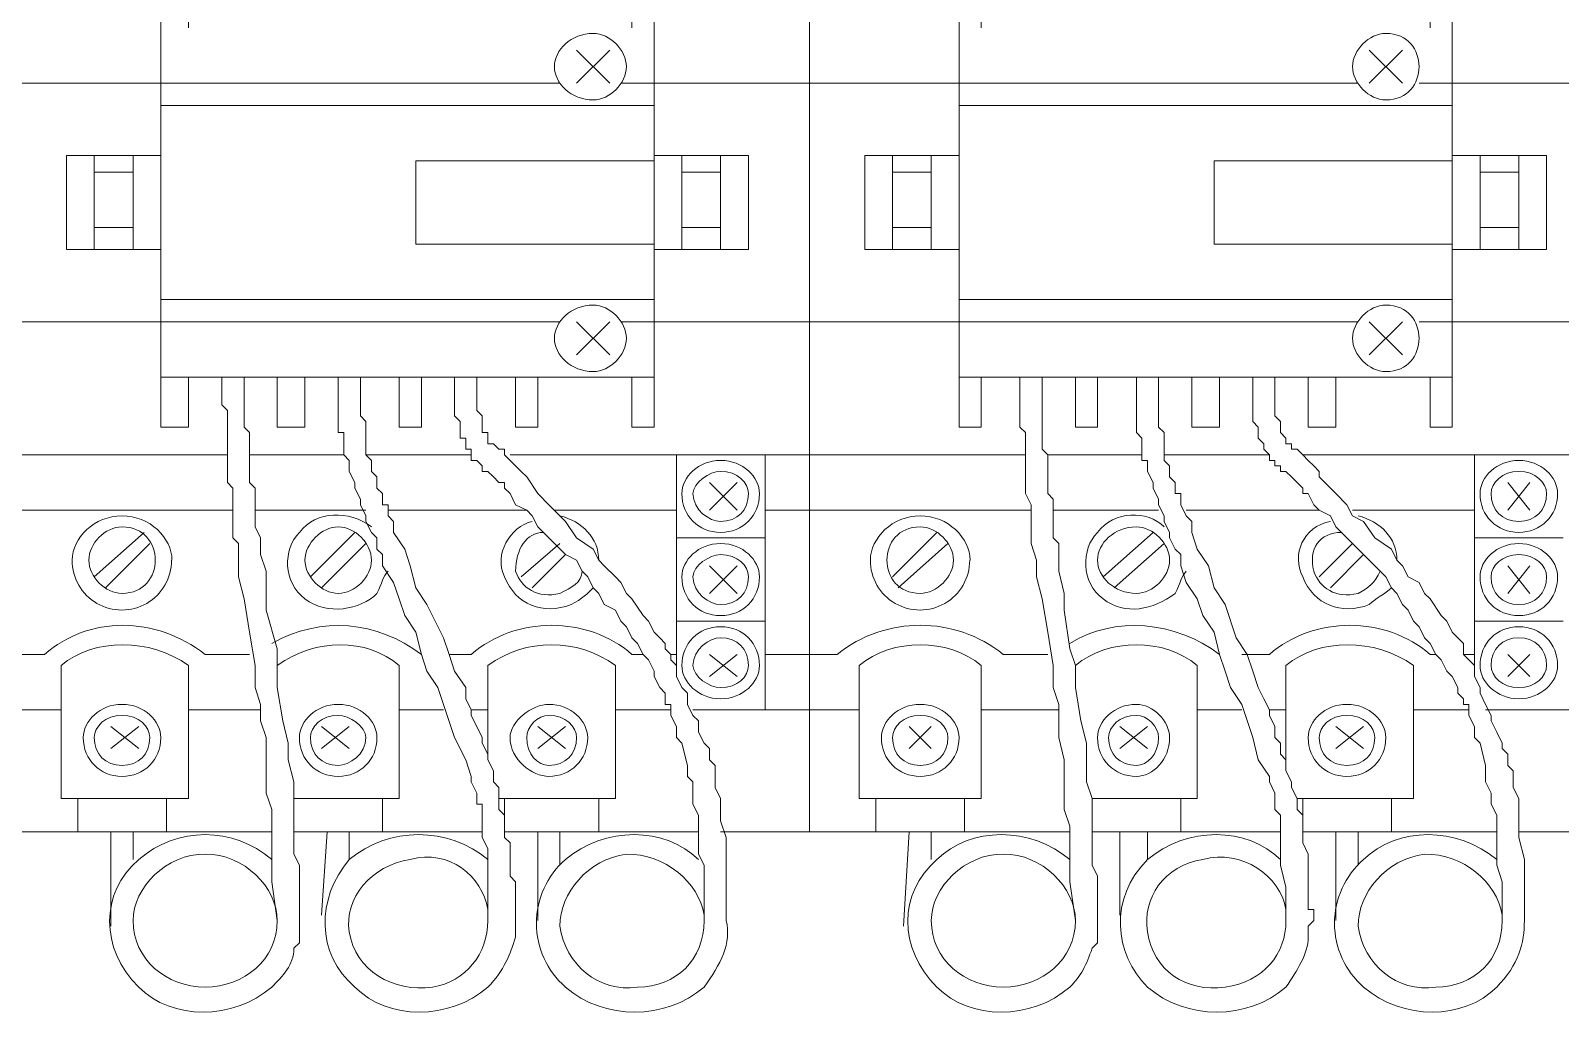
# Model space of a CAD drawing. Header units: millimetres. Extents: x 1004 to 59588, y 686 to 38112.
# Drawn here: x 27923.4 to 28085.8, y 7333.8 to 7438.8 of the extents above; entities that cross this region are included whole.
import ezdxf

# ---------------------------------------------------------------- set-up
doc = ezdxf.new("R2010")
doc.units = ezdxf.units.MM
doc.layers.add('PDF10_Geometry', color=7, linetype='Continuous')

msp = doc.modelspace()

# ---------------------------------------------------------------- linework, layer by layer
at = {"layer": 'PDF10_Geometry', "lineweight": 0}
for points in [[(27997.22, 7499.14), (27997.22, 7497.96), (27997.81, 7497.37), (27997.81, 7496.78), (27997.81, 7496.2), (27997.81, 7495.61), (27997.81, 7495.02), (27997.81, 7493.84), (27997.22, 7492.67), (27997.22, 7491.49), (27997.22, 7490.31), (27997.22, 7488.55), (27997.22, 7487.37), (28006.05, 7487.37), (28006.05, 7353.84), (27996.63, 7353.84)], [(28081.93, 7499.14), (28081.93, 7497.96), (28081.93, 7497.37), (28081.93, 7496.78), (28081.93, 7496.2), (28081.93, 7495.61), (28081.93, 7495.02), (28081.93, 7493.84), (28081.93, 7492.67), (28081.93, 7491.49), (28081.93, 7490.31), (28081.93, 7488.55), (28081.34, 7487.37), (28090.16, 7487.37), (28090.16, 7353.84), (28081.34, 7353.84)], [(27948.99, 7487.37), (27921.34, 7487.37), (27921.34, 7353.84), (27948.99, 7353.84)], [(28033.1, 7487.37), (28006.05, 7487.37), (28006.05, 7353.84), (28033.69, 7353.84)], [(27940.16, 7439.14), (27940.16, 7444.43), (27937.22, 7444.43), (27937.22, 7396.78), (27940.16, 7396.78), (27940.16, 7402.08)], [(27987.22, 7439.14), (27987.22, 7444.43), (27989.58, 7444.43), (27989.58, 7396.78), (27987.22, 7396.78), (27987.22, 7402.08)], [(28024.28, 7439.14), (28024.28, 7444.43), (28021.93, 7444.43), (28021.93, 7396.78), (28024.28, 7396.78), (28024.28, 7402.08)], [(28071.93, 7439.14), (28071.93, 7444.43), (28074.28, 7444.43), (28074.28, 7396.78), (28071.93, 7396.78), (28071.93, 7402.08)], [(27981.34, 7436.78), (27984.87, 7433.25)], [(27981.34, 7433.25), (27984.87, 7436.78)], [(28065.46, 7436.78), (28068.99, 7433.25)], [(28065.46, 7433.25), (28068.99, 7436.78)], [(27901.34, 7433.25), (27921.34, 7433.25), (27979.58, 7433.25)], [(27986.05, 7433.25), (28006.05, 7433.25), (28064.28, 7433.25)], [(28070.75, 7433.25), (28090.16, 7433.25), (28148.99, 7433.25)], [(27937.22, 7430.9), (27989.58, 7430.9)], [(28021.93, 7430.9), (28074.28, 7430.9)], [(27937.22, 7415.61), (27927.22, 7415.61), (27927.22, 7425.61), (27937.22, 7425.61)], [(27930.16, 7425.61), (27930.16, 7415.61)], [(27934.28, 7425.61), (27934.28, 7415.61)], [(27989.58, 7425.02), (27964.28, 7425.02), (27964.28, 7416.2), (27989.58, 7416.2)], [(27989.58, 7425.61), (27999.58, 7425.61), (27999.58, 7415.61), (27989.58, 7415.61)], [(27992.52, 7425.61), (27992.52, 7415.61)], [(27996.63, 7425.61), (27996.63, 7415.61)], [(28021.93, 7415.61), (28011.93, 7415.61), (28011.93, 7425.61), (28021.93, 7425.61)], [(28014.87, 7425.61), (28014.87, 7415.61)], [(28018.99, 7425.61), (28018.99, 7415.61)], [(28074.28, 7425.02), (28048.99, 7425.02), (28048.99, 7416.2), (28074.28, 7416.2)], [(28074.28, 7425.61), (28084.28, 7425.61), (28084.28, 7415.61), (28074.28, 7415.61)], [(28077.22, 7425.61), (28077.22, 7415.61)], [(28081.34, 7425.61), (28081.34, 7415.61)], [(27930.16, 7423.84), (27934.28, 7423.84)], [(27992.52, 7423.84), (27996.63, 7423.84)], [(28014.87, 7423.84), (28018.99, 7423.84)], [(28077.22, 7423.84), (28081.34, 7423.84)], [(27930.16, 7417.96), (27934.28, 7417.96)], [(27992.52, 7417.96), (27996.63, 7417.96)], [(28014.87, 7417.96), (28018.99, 7417.96)], [(28077.22, 7417.96), (28081.34, 7417.96)], [(27937.22, 7410.31), (27989.58, 7410.31)], [(28021.93, 7410.31), (28074.28, 7410.31)], [(27901.34, 7407.96), (27921.34, 7407.96), (27979.58, 7407.96)], [(27981.34, 7407.96), (27984.87, 7404.43)], [(27981.34, 7404.43), (27984.87, 7407.96)], [(27986.05, 7407.96), (28006.05, 7407.96), (28064.28, 7407.96)], [(28065.46, 7407.96), (28068.99, 7404.43)], [(28065.46, 7404.43), (28068.99, 7407.96)], [(28070.75, 7407.96), (28090.16, 7407.96), (28148.99, 7407.96)], [(27943.69, 7402.08), (27943.69, 7401.49), (27943.69, 7400.9), (27943.69, 7400.31), (27943.69, 7399.14), (27944.28, 7398.55), (27944.28, 7397.96), (27944.28, 7396.78), (27944.28, 7396.2), (27944.28, 7395.61), (27944.28, 7393.84), (27921.34, 7393.84)], [(27937.22, 7402.08), (27989.58, 7402.08)], [(27956.05, 7402.08), (27956.05, 7400.9), (27956.05, 7400.31), (27956.05, 7399.73), (27956.05, 7399.14), (27956.05, 7398.55), (27956.05, 7397.96), (27956.05, 7397.37), (27956.05, 7396.78), (27956.05, 7396.2), (27956.63, 7396.2), (27956.63, 7395.61), (27956.63, 7394.43), (27956.63, 7393.84), (27946.63, 7393.84), (27946.63, 7394.43), (27946.63, 7395.02), (27946.63, 7395.61), (27946.63, 7396.2), (27946.05, 7396.78), (27946.05, 7397.37), (27946.05, 7397.96), (27946.05, 7399.14), (27946.05, 7400.31), (27946.05, 7402.08)], [(27949.58, 7402.08), (27949.58, 7396.78), (27952.52, 7396.78), (27952.52, 7402.08)], [(27968.4, 7402.08), (27968.4, 7400.9), (27968.4, 7400.31), (27968.4, 7399.73), (27968.4, 7399.14), (27968.4, 7398.55), (27968.4, 7397.96), (27968.99, 7397.37), (27968.99, 7396.78), (27968.99, 7396.2), (27968.99, 7395.61), (27969.58, 7395.61), (27969.58, 7395.02), (27969.58, 7394.43), (27970.16, 7394.43), (27970.16, 7393.84), (27958.99, 7393.84), (27958.99, 7394.43), (27958.99, 7395.02), (27958.99, 7395.61), (27958.99, 7396.2), (27958.99, 7396.78), (27958.99, 7397.37), (27958.4, 7397.96), (27958.4, 7399.14), (27958.4, 7400.31), (27958.4, 7402.08)], [(27962.52, 7402.08), (27962.52, 7396.78), (27964.87, 7396.78), (27964.87, 7402.08)], [(27991.93, 7393.84), (27991.93, 7370.31), (27991.93, 7371.49), (27991.34, 7372.08), (27991.34, 7372.67), (27990.75, 7373.25), (27990.75, 7373.84), (27990.16, 7374.43), (27989.58, 7375.02), (27988.99, 7376.2), (27988.4, 7376.78), (27987.22, 7378.55), (27986.63, 7379.14), (27986.05, 7380.31), (27985.46, 7380.9), (27984.28, 7382.08), (27983.69, 7382.67), (27983.1, 7383.84), (27981.34, 7385.02), (27980.16, 7386.78), (27979.58, 7387.37), (27978.4, 7388.55), (27977.22, 7389.73), (27976.05, 7391.49), (27975.46, 7392.08), (27974.87, 7392.67), (27974.28, 7393.25), (27973.69, 7393.84), (27973.69, 7394.43), (27973.1, 7394.43), (27972.52, 7395.02), (27971.93, 7395.02), (27971.93, 7395.61), (27971.93, 7396.2), (27971.34, 7396.2), (27971.34, 7396.78), (27971.34, 7397.37), (27971.34, 7397.96), (27970.75, 7398.55), (27970.75, 7399.14), (27970.75, 7399.73), (27970.75, 7400.31), (27970.75, 7400.9), (27970.75, 7402.08)], [(27974.28, 7393.84), (28006.05, 7393.84), (28028.99, 7393.84), (28028.99, 7395.61), (28028.99, 7396.2), (28028.4, 7396.78), (28028.4, 7397.96), (28028.4, 7398.55), (28028.4, 7399.14), (28028.4, 7400.31), (28028.4, 7400.9), (28028.4, 7401.49), (28028.4, 7402.08)], [(27974.87, 7402.08), (27974.87, 7396.78), (27977.22, 7396.78), (27977.22, 7402.08)], [(28021.93, 7402.08), (28074.28, 7402.08)], [(28040.75, 7402.08), (28040.75, 7400.9), (28040.75, 7400.31), (28040.75, 7399.73), (28040.75, 7399.14), (28040.75, 7398.55), (28040.75, 7397.96), (28040.75, 7397.37), (28040.75, 7396.78), (28040.75, 7396.2), (28041.34, 7395.61), (28041.34, 7394.43), (28041.34, 7393.84), (28031.34, 7393.84), (28030.75, 7394.43), (28030.75, 7395.02), (28030.75, 7395.61), (28030.75, 7396.2), (28030.75, 7396.78), (28030.75, 7397.37), (28030.75, 7397.96), (28030.75, 7399.14), (28030.75, 7400.31), (28030.75, 7402.08)], [(28034.28, 7402.08), (28034.28, 7396.78), (28036.63, 7396.78), (28036.63, 7402.08)], [(28053.1, 7402.08), (28053.1, 7400.9), (28053.1, 7400.31), (28053.1, 7399.73), (28053.1, 7399.14), (28053.1, 7398.55), (28053.1, 7397.96), (28053.1, 7397.37), (28053.69, 7396.78), (28053.69, 7396.2), (28053.69, 7395.61), (28054.28, 7395.02), (28054.28, 7394.43), (28054.87, 7393.84), (28043.69, 7393.84), (28043.69, 7394.43), (28043.69, 7395.02), (28043.69, 7395.61), (28043.69, 7396.2), (28043.1, 7396.78), (28043.1, 7397.37), (28043.1, 7397.96), (28043.1, 7399.14), (28043.1, 7400.31), (28043.1, 7402.08)], [(28046.63, 7402.08), (28046.63, 7396.78), (28049.58, 7396.78), (28049.58, 7402.08)], [(28090.16, 7393.84), (28058.4, 7393.84), (28057.81, 7394.43), (28057.22, 7394.43), (28057.22, 7395.02), (28056.63, 7395.02), (28056.63, 7395.61), (28056.05, 7396.2), (28056.05, 7396.78), (28056.05, 7397.37), (28055.46, 7397.96), (28055.46, 7398.55), (28055.46, 7399.14), (28055.46, 7399.73), (28055.46, 7400.31), (28055.46, 7400.9), (28055.46, 7402.08)], [(28058.99, 7402.08), (28058.99, 7396.78), (28061.93, 7396.78), (28061.93, 7402.08)], [(27956.05, 7398.55), (27956.05, 7398.55)], [(27968.4, 7399.14), (27968.4, 7399.14)], [(27970.75, 7399.14), (27970.75, 7399.14)], [(28040.75, 7398.55), (28040.75, 7398.55)], [(28053.1, 7399.14), (28053.1, 7399.14)], [(28055.46, 7399.14), (28055.46, 7399.14)], [(27956.05, 7397.37), (27956.05, 7397.37)], [(28040.75, 7397.37), (28040.75, 7397.37)], [(27946.63, 7396.2), (27946.63, 7396.2)], [(27971.93, 7396.2), (27971.93, 7396.2)], [(27971.93, 7395.61), (27971.93, 7395.61)], [(27971.93, 7395.61), (27971.93, 7395.61)], [(27971.93, 7395.61), (27971.93, 7395.61)], [(28030.75, 7396.2), (28030.75, 7396.2)], [(28040.75, 7396.2), (28040.75, 7396.2)], [(28053.69, 7395.61), (28053.69, 7395.61)], [(28056.05, 7396.2), (28056.05, 7396.2)], [(28056.05, 7396.2), (28056.05, 7396.2)], [(28056.63, 7395.61), (28056.63, 7395.61)], [(28056.63, 7395.61), (28056.63, 7395.61)], [(28056.63, 7395.61), (28056.63, 7395.61)], [(27916.63, 7387.96), (27921.34, 7387.96), (27944.87, 7387.96), (27944.87, 7388.55), (27944.87, 7389.73), (27944.87, 7390.31), (27944.28, 7390.9), (27944.28, 7392.08), (27944.28, 7392.67), (27944.28, 7393.84)], [(27946.63, 7393.84), (27946.63, 7393.25), (27946.63, 7392.08), (27946.63, 7390.9), (27947.22, 7390.31), (27947.22, 7389.73), (27947.22, 7389.14), (27947.22, 7388.55), (27947.22, 7387.96), (27958.99, 7387.96)], [(27951.34, 7353.84), (27971.34, 7353.84), (27971.34, 7354.43), (27971.34, 7355.02), (27971.34, 7355.61), (27971.34, 7356.2), (27971.34, 7356.78), (27970.75, 7356.78), (27970.75, 7357.96), (27970.16, 7359.14), (27970.16, 7359.73), (27969.58, 7361.49), (27968.4, 7363.84), (27967.22, 7367.37), (27966.63, 7369.14), (27965.46, 7370.9), (27964.87, 7372.67), (27964.28, 7375.02), (27963.1, 7376.78), (27962.52, 7378.55), (27961.93, 7380.31), (27960.75, 7382.08), (27960.75, 7383.25), (27960.16, 7383.84), (27960.16, 7385.02), (27959.58, 7385.61), (27958.99, 7386.78), (27958.99, 7387.37), (27958.4, 7388.55), (27958.4, 7389.14), (27957.81, 7390.31), (27957.81, 7390.9), (27957.22, 7392.08), (27957.22, 7392.67), (27957.22, 7393.25), (27956.63, 7393.84)], [(27958.99, 7395.02), (27958.99, 7395.02)], [(27958.99, 7393.84), (27959.58, 7393.25), (27959.58, 7392.67), (27959.58, 7392.08), (27960.16, 7391.49), (27960.16, 7390.9), (27960.16, 7390.31), (27960.75, 7389.73), (27960.75, 7389.14), (27960.75, 7388.55), (27961.34, 7388.55), (27961.34, 7387.37), (27961.93, 7386.78), (27961.93, 7385.61), (27963.1, 7383.84), (27963.69, 7382.08), (27964.28, 7379.73), (27965.46, 7377.96), (27967.22, 7374.43), (27967.81, 7372.67), (27968.4, 7370.9), (27969.58, 7369.14), (27969.58, 7367.96), (27970.16, 7366.78), (27971.93, 7366.78)], [(27958.99, 7393.84), (27958.99, 7393.84)], [(27961.34, 7387.96), (27976.05, 7387.96), (27974.87, 7388.55), (27974.28, 7389.73), (27973.69, 7390.31), (27973.69, 7390.9), (27973.1, 7390.9), (27972.52, 7391.49), (27971.93, 7392.08), (27971.34, 7392.08), (27971.34, 7392.67), (27970.75, 7393.25), (27970.16, 7393.25), (27970.16, 7393.84)], [(27972.52, 7395.02), (27972.52, 7395.02)], [(27972.52, 7395.02), (27972.52, 7395.02)], [(27973.1, 7394.43), (27973.1, 7394.43)], [(27973.1, 7394.43), (27973.1, 7394.43)], [(27973.69, 7393.84), (27973.69, 7393.84)], [(27973.69, 7393.84), (27973.69, 7393.84)], [(28001.34, 7387.96), (28006.05, 7387.96), (28029.58, 7387.96), (28029.58, 7388.55), (28028.99, 7389.73), (28028.99, 7390.31), (28028.99, 7390.9), (28028.99, 7392.08), (28028.99, 7392.67), (28028.99, 7393.84)], [(28001.34, 7393.84), (28001.34, 7366.78)], [(28031.34, 7393.84), (28031.34, 7393.25), (28031.34, 7392.08), (28031.34, 7390.9), (28031.34, 7390.31), (28031.34, 7389.73), (28031.93, 7389.14), (28031.93, 7388.55), (28031.93, 7387.96), (28043.1, 7387.96)], [(28036.05, 7353.84), (28056.05, 7353.84), (28056.05, 7354.43), (28056.05, 7355.02), (28056.05, 7355.61), (28055.46, 7356.2), (28055.46, 7356.78), (28055.46, 7357.96), (28054.87, 7359.14), (28054.87, 7359.73), (28053.69, 7361.49), (28053.1, 7363.84), (28051.93, 7367.37), (28050.75, 7369.14), (28050.16, 7370.9), (28049.58, 7372.67), (28048.99, 7375.02), (28047.81, 7376.78), (28047.22, 7378.55), (28046.05, 7380.31), (28045.46, 7382.08), (28045.46, 7383.25), (28044.87, 7383.84), (28044.28, 7385.02), (28044.28, 7385.61), (28043.69, 7386.78), (28043.69, 7387.37), (28043.1, 7388.55), (28043.1, 7389.14), (28042.52, 7390.31), (28042.52, 7390.9), (28041.93, 7392.08), (28041.93, 7392.67), (28041.93, 7393.25), (28041.34, 7393.25), (28041.34, 7393.84)], [(28043.69, 7395.02), (28043.69, 7395.02)], [(28043.69, 7393.84), (28043.69, 7393.25), (28044.28, 7392.67), (28044.28, 7392.08), (28044.28, 7391.49), (28044.87, 7390.9), (28044.87, 7390.31), (28044.87, 7389.73), (28045.46, 7389.73), (28045.46, 7389.14), (28045.46, 7388.55), (28046.05, 7387.37), (28046.63, 7386.78), (28046.63, 7385.61), (28047.22, 7383.84), (28048.4, 7382.08), (28048.99, 7379.73), (28050.16, 7377.96), (28051.34, 7374.43), (28052.52, 7372.67), (28053.1, 7370.9), (28053.69, 7369.14), (28054.28, 7367.96), (28054.87, 7366.78), (28056.63, 7366.78)], [(28043.69, 7393.84), (28043.69, 7393.84)], [(28046.05, 7387.96), (28060.16, 7387.96), (28059.58, 7388.55), (28058.99, 7389.73), (28058.4, 7389.73), (28058.4, 7390.31), (28057.81, 7390.9), (28057.22, 7391.49), (28056.63, 7392.08), (28056.05, 7392.08), (28056.05, 7392.67), (28055.46, 7392.67), (28055.46, 7393.25), (28054.87, 7393.25), (28054.87, 7393.84)], [(28054.28, 7394.43), (28054.28, 7394.43)], [(28056.63, 7395.02), (28056.63, 7395.02)], [(28057.22, 7395.02), (28057.22, 7395.02)], [(28057.81, 7394.43), (28057.81, 7394.43)], [(28057.81, 7394.43), (28057.81, 7394.43)], [(28076.63, 7393.84), (28076.63, 7370.31), (28076.63, 7371.49), (28076.05, 7372.08), (28075.46, 7372.67), (28075.46, 7373.25), (28075.46, 7373.84), (28074.87, 7374.43), (28074.28, 7375.02), (28073.69, 7376.2), (28073.1, 7376.78), (28071.93, 7378.55), (28071.34, 7379.14), (28070.75, 7380.31), (28069.58, 7380.9), (28068.99, 7382.08), (28068.4, 7382.67), (28067.81, 7383.84), (28066.05, 7385.02), (28064.87, 7386.78), (28063.69, 7387.37), (28063.1, 7388.55), (28061.93, 7389.73), (28060.16, 7391.49), (28060.16, 7392.08), (28059.58, 7392.67), (28058.99, 7393.25), (28058.4, 7393.84)], [(28058.4, 7393.84), (28058.4, 7393.84)], [(28058.4, 7393.84), (28058.4, 7393.84)], [(27957.22, 7393.25), (27957.22, 7393.25)], [(27959.58, 7393.25), (27959.58, 7393.25)], [(27970.75, 7393.25), (27970.75, 7393.25)], [(27971.34, 7392.67), (27971.34, 7392.67)], [(27971.93, 7392.08), (27971.93, 7392.08)], [(27974.28, 7393.25), (27974.28, 7393.25)], [(27974.87, 7392.67), (27974.87, 7392.67)], [(28043.69, 7393.25), (28043.69, 7393.25)], [(28054.87, 7393.25), (28054.87, 7393.25)], [(28056.63, 7392.08), (28056.63, 7392.08)], [(28058.99, 7393.25), (28058.99, 7393.25)], [(28059.58, 7392.67), (28059.58, 7392.67)], [(27960.16, 7390.9), (27960.16, 7390.9)], [(27972.52, 7391.49), (27972.52, 7391.49)], [(27995.46, 7390.9), (27998.4, 7387.96)], [(27995.46, 7387.96), (27998.4, 7390.9)], [(28044.87, 7390.9), (28044.87, 7390.9)], [(28057.22, 7391.49), (28057.22, 7391.49)], [(28057.81, 7390.9), (28057.81, 7390.9)], [(28080.16, 7390.9), (28082.52, 7387.96)], [(28080.16, 7387.96), (28082.52, 7390.9)], [(27960.75, 7389.73), (27960.75, 7389.73)], [(27974.28, 7389.73), (27974.28, 7389.73)], [(27944.87, 7387.96), (27944.87, 7386.78), (27944.87, 7386.2), (27944.87, 7385.02), (27945.46, 7384.43), (27945.46, 7382.67), (27945.46, 7380.9), (27946.05, 7378.55), (27946.63, 7375.02), (27947.22, 7371.49), (27947.22, 7369.14), (27947.81, 7367.37), (27947.81, 7365.61), (27948.4, 7363.84), (27948.4, 7361.49), (27948.4, 7359.73), (27948.4, 7357.96), (27948.99, 7356.2), (27948.99, 7354.43), (27948.99, 7352.08), (27948.99, 7348.55), (27949.58, 7344.43)], [(27947.22, 7387.96), (27947.22, 7386.78), (27947.22, 7386.2), (27947.81, 7385.02), (27947.81, 7384.43), (27947.81, 7383.25), (27948.4, 7381.49), (27948.4, 7379.14), (27948.4, 7377.37), (27949.58, 7373.25), (27949.58, 7371.49), (27949.58, 7369.14), (27950.16, 7365.61), (27950.75, 7363.25), (27950.75, 7361.49), (27951.34, 7359.14), (27951.34, 7357.37), (27951.34, 7355.61), (27951.34, 7353.25), (27951.34, 7351.49), (27951.93, 7350.31), (27951.93, 7349.14), (27951.93, 7348.55), (27951.93, 7347.37), (27951.93, 7346.2), (27951.93, 7345.61), (27951.93, 7345.02), (27951.93, 7344.43), (27951.93, 7343.84), (27951.93, 7343.25), (27951.93, 7342.67), (27951.93, 7342.08), (27951.34, 7341.49)], [(27976.63, 7379.73), (27980.16, 7383.25), (27977.22, 7386.2), (27976.63, 7387.37), (27976.05, 7387.96)], [(27978.99, 7387.96), (27991.93, 7387.96)], [(28029.58, 7387.96), (28029.58, 7386.78), (28029.58, 7386.2), (28029.58, 7385.02), (28029.58, 7384.43), (28030.16, 7382.67), (28030.16, 7380.9), (28030.75, 7378.55), (28031.34, 7375.02), (28031.93, 7371.49), (28031.93, 7369.14), (28032.52, 7367.37), (28032.52, 7365.61), (28032.52, 7363.84), (28033.1, 7361.49), (28033.1, 7359.73), (28033.1, 7357.96), (28033.1, 7356.2), (28033.69, 7354.43), (28033.69, 7352.08), (28033.69, 7348.55), (28034.28, 7344.43)], [(28031.93, 7387.96), (28031.93, 7386.78), (28031.93, 7386.2), (28031.93, 7385.02), (28032.52, 7384.43), (28032.52, 7383.25), (28032.52, 7381.49), (28033.1, 7379.14), (28033.1, 7377.37), (28033.69, 7373.25), (28034.28, 7371.49), (28034.28, 7369.14), (28034.87, 7365.61), (28035.46, 7363.25), (28035.46, 7361.49), (28035.46, 7359.14), (28036.05, 7357.37), (28036.05, 7355.61), (28036.05, 7353.25), (28036.05, 7351.49), (28036.05, 7350.31), (28036.63, 7349.14), (28036.63, 7348.55), (28036.63, 7347.37), (28036.63, 7346.2), (28036.63, 7345.61), (28036.63, 7345.02), (28036.63, 7344.43), (28036.63, 7343.84), (28036.63, 7343.25), (28036.63, 7342.67), (28036.63, 7342.08), (28036.05, 7341.49)], [(28045.46, 7388.55), (28045.46, 7388.55)], [(28061.34, 7379.73), (28064.87, 7383.25), (28061.93, 7386.2), (28061.34, 7387.37), (28060.16, 7387.96)], [(28063.69, 7387.96), (28076.63, 7387.96)], [(27930.16, 7380.9), (27935.46, 7385.61)], [(27953.1, 7380.9), (27957.81, 7385.61)], [(28014.87, 7380.9), (28019.58, 7385.61)], [(28037.22, 7380.9), (28042.52, 7385.61)], [(27931.34, 7379.73), (27936.05, 7384.43)], [(27954.28, 7379.73), (27958.99, 7384.43)], [(27975.46, 7380.9), (27979.58, 7384.43)], [(27991.93, 7385.02), (28001.34, 7385.02)], [(28015.46, 7379.73), (28020.75, 7384.43)], [(28038.4, 7379.73), (28043.69, 7384.43)], [(28060.16, 7380.9), (28063.69, 7384.43)], [(28076.63, 7385.02), (28086.05, 7385.02)], [(27985.46, 7366.78), (27991.34, 7366.78), (27991.34, 7367.37), (27990.75, 7367.37), (27990.75, 7367.96), (27990.75, 7368.55), (27990.16, 7369.14), (27989.58, 7370.31), (27989.58, 7370.9), (27988.99, 7372.08), (27988.4, 7372.67), (27987.22, 7372.67), (27988.4, 7372.67), (27987.81, 7373.84), (27987.22, 7374.43), (27986.63, 7375.61), (27986.05, 7376.2), (27985.46, 7377.37), (27984.28, 7377.96), (27983.69, 7379.14), (27983.1, 7379.73), (27982.52, 7380.9), (27981.93, 7381.49), (27981.34, 7382.67), (27980.16, 7383.25)], [(28070.16, 7366.78), (28076.05, 7366.78), (28076.05, 7367.37), (28075.46, 7367.37), (28075.46, 7367.96), (28074.87, 7368.55), (28074.87, 7369.14), (28074.28, 7370.31), (28073.69, 7370.9), (28073.1, 7372.08), (28072.52, 7372.67), (28071.93, 7372.67), (28072.52, 7372.67), (28071.93, 7373.84), (28071.34, 7374.43), (28070.75, 7375.61), (28070.16, 7376.2), (28069.58, 7377.37), (28068.99, 7377.96), (28068.4, 7379.14), (28067.81, 7379.73), (28067.22, 7380.9), (28066.63, 7381.49), (28065.46, 7382.67), (28064.87, 7383.25)], [(27995.46, 7382.08), (27998.4, 7379.14)], [(27995.46, 7379.14), (27998.4, 7382.08)], [(28080.16, 7382.08), (28082.52, 7379.14)], [(28080.16, 7379.14), (28082.52, 7382.08)], [(27991.93, 7376.2), (28001.34, 7376.2)], [(28076.63, 7376.2), (28086.05, 7376.2)], [(27990.16, 7374.43), (27990.16, 7374.43)], [(28074.87, 7374.43), (28074.87, 7374.43)], [(27916.63, 7372.67), (27921.34, 7372.67), (27924.87, 7372.67)], [(27941.93, 7372.67), (27946.63, 7372.67)], [(27964.87, 7372.67), (27964.87, 7372.67)], [(27967.81, 7372.67), (27970.16, 7372.67)], [(27991.34, 7372.67), (27991.93, 7372.67)], [(27995.46, 7372.67), (27998.4, 7370.31)], [(27995.46, 7370.31), (27998.4, 7372.67)], [(28049.58, 7372.67), (28049.58, 7372.67)], [(28051.93, 7372.67), (28054.87, 7372.67)], [(28075.46, 7372.67), (28076.63, 7372.67)], [(28080.16, 7372.67), (28082.52, 7370.31)], [(28080.16, 7370.31), (28082.52, 7372.67)], [(27926.63, 7371.49), (27926.63, 7371.49)], [(27926.63, 7371.49), (27926.63, 7357.37), (27940.16, 7357.37), (27940.16, 7371.49)], [(27962.52, 7371.49), (27962.52, 7357.37), (27951.34, 7357.37)], [(27970.16, 7366.78), (27970.16, 7366.2), (27970.75, 7365.02), (27971.34, 7363.84), (27971.34, 7363.25), (27971.93, 7362.08), (27971.93, 7361.49), (27971.93, 7371.49), (27971.93, 7361.49), (27972.52, 7360.31), (27972.52, 7359.14), (27973.1, 7358.55), (27973.1, 7357.37), (27973.1, 7356.2), (27973.69, 7355.61), (27973.69, 7354.43), (27973.69, 7353.25), (27974.28, 7352.67), (27974.28, 7351.49), (27974.28, 7350.31), (27974.28, 7349.14), (27974.87, 7348.55), (27974.87, 7347.37), (27974.87, 7346.2), (27974.87, 7345.61), (27974.87, 7345.02), (27974.87, 7344.43), (27974.87, 7343.84), (27974.87, 7343.25), (27974.87, 7342.67)], [(27971.93, 7371.49), (27971.93, 7371.49)], [(27991.34, 7372.08), (27991.34, 7372.08)], [(28011.34, 7371.49), (28011.34, 7371.49)], [(28011.34, 7371.49), (28011.34, 7357.37), (28024.28, 7357.37), (28024.28, 7371.49)], [(28047.22, 7371.49), (28047.22, 7357.37), (28036.05, 7357.37)], [(28054.87, 7366.78), (28054.87, 7366.2), (28055.46, 7365.02), (28055.46, 7363.84), (28056.05, 7363.25), (28056.05, 7362.08), (28056.63, 7361.49), (28056.63, 7371.49), (28056.63, 7361.49), (28056.63, 7360.31), (28057.22, 7359.14), (28057.22, 7358.55), (28057.81, 7357.37), (28057.81, 7356.2), (28058.4, 7355.61), (28058.4, 7354.43), (28058.4, 7353.25), (28058.4, 7352.67), (28058.99, 7351.49), (28058.99, 7350.31), (28058.99, 7349.14), (28058.99, 7348.55), (28058.99, 7347.37), (28058.99, 7346.2), (28058.99, 7345.61), (28059.58, 7345.61), (28059.58, 7345.02), (28059.58, 7344.43), (28058.99, 7343.84), (28058.99, 7343.25), (28058.99, 7342.67)], [(28056.63, 7371.49), (28056.63, 7371.49)], [(28057.81, 7357.37), (28070.16, 7357.37), (28070.16, 7371.49)], [(28076.05, 7372.08), (28076.05, 7372.08)], [(27991.93, 7370.31), (27992.52, 7369.14), (27993.1, 7368.55), (27993.1, 7367.37), (27993.69, 7366.2), (27994.28, 7365.61), (27994.28, 7364.43), (27994.87, 7363.25), (27995.46, 7362.67), (27995.46, 7362.08), (27995.46, 7361.49), (27996.05, 7360.9), (27996.05, 7360.31), (27996.05, 7359.73), (27996.05, 7359.14), (27996.05, 7358.55), (27996.63, 7357.37), (27996.63, 7356.2), (27996.63, 7355.02), (27997.22, 7353.25), (27997.22, 7350.9), (27997.22, 7349.14), (27997.22, 7346.78), (27997.22, 7344.43)], [(28076.63, 7370.31), (28077.22, 7369.14), (28077.22, 7368.55), (28077.81, 7367.37), (28078.4, 7366.2), (28078.4, 7365.61), (28078.99, 7364.43), (28079.58, 7363.25), (28079.58, 7362.67), (28080.16, 7362.08), (28080.16, 7361.49), (28080.16, 7360.9), (28080.75, 7360.31), (28080.75, 7359.73), (28080.75, 7359.14), (28080.75, 7358.55), (28081.34, 7357.37), (28081.34, 7356.2), (28081.34, 7355.02), (28081.34, 7353.25), (28081.93, 7350.9), (28081.93, 7349.14), (28081.93, 7346.78), (28081.93, 7344.43)], [(27908.99, 7366.78), (27921.34, 7366.78), (27926.63, 7366.78)], [(27940.16, 7366.78), (27947.81, 7366.78)], [(27962.52, 7366.78), (27967.22, 7366.78)], [(27973.69, 7357.37), (27973.69, 7353.84), (27994.28, 7353.84), (27994.28, 7355.02), (27994.28, 7355.61), (27993.69, 7356.78), (27993.69, 7357.96), (27993.69, 7359.14), (27993.1, 7359.73), (27993.1, 7360.9), (27992.52, 7363.25), (27991.93, 7363.84), (27991.93, 7365.02), (27991.34, 7366.2), (27991.34, 7366.78)], [(27993.69, 7366.78), (28006.05, 7366.78), (28011.34, 7366.78)], [(28024.28, 7366.78), (28032.52, 7366.78)], [(28047.22, 7366.78), (28051.93, 7366.78)], [(28058.4, 7357.37), (28058.4, 7353.84), (28078.99, 7353.84), (28078.99, 7355.02), (28078.99, 7355.61), (28078.4, 7356.78), (28078.4, 7357.96), (28077.81, 7359.14), (28077.81, 7359.73), (28077.81, 7360.9), (28077.22, 7363.25), (28076.63, 7363.84), (28076.63, 7365.02), (28076.05, 7366.2), (28076.05, 7366.78)], [(28077.81, 7366.78), (28090.16, 7366.78), (28095.46, 7366.78)], [(27931.93, 7365.02), (27934.87, 7362.67)], [(27931.93, 7362.67), (27934.87, 7365.02)], [(27954.28, 7365.02), (27957.22, 7362.67)], [(27954.28, 7362.67), (27957.22, 7365.02)], [(27977.22, 7365.02), (27980.16, 7362.67)], [(27977.22, 7362.67), (27980.16, 7365.02)], [(28016.63, 7365.02), (28018.99, 7362.67)], [(28016.63, 7362.67), (28018.99, 7365.02)], [(28038.99, 7365.02), (28041.93, 7362.67)], [(28038.99, 7362.67), (28041.93, 7365.02)], [(28061.93, 7365.02), (28064.87, 7362.67)], [(28061.93, 7362.67), (28064.87, 7365.02)], [(27928.4, 7357.37), (27928.4, 7353.84)], [(27937.81, 7357.37), (27937.81, 7353.84)], [(27960.75, 7357.37), (27960.75, 7353.84)], [(27983.69, 7357.37), (27983.69, 7353.84)], [(28013.1, 7357.37), (28013.1, 7353.84)], [(28022.52, 7357.37), (28022.52, 7353.84)], [(28045.46, 7357.37), (28045.46, 7353.84)], [(28055.46, 7356.78), (28055.46, 7356.78)], [(28067.81, 7357.37), (28067.81, 7353.84)], [(27931.93, 7353.84), (27931.93, 7343.84)], [(27934.28, 7353.84), (27934.28, 7350.9)], [(27954.87, 7353.84), (27954.28, 7345.02)], [(27957.22, 7353.84), (27957.22, 7350.9)], [(27971.34, 7353.84), (27971.34, 7353.25), (27971.93, 7352.08), (27971.93, 7350.31), (27971.93, 7347.96), (27971.93, 7346.2), (27971.93, 7344.43)], [(27977.22, 7353.84), (27977.22, 7344.43)], [(27979.58, 7353.84), (27979.58, 7350.31)], [(27994.28, 7353.84), (27994.28, 7352.67), (27994.28, 7351.49), (27994.87, 7350.31), (27994.87, 7348.55), (27994.87, 7344.43)], [(28016.63, 7353.84), (28016.05, 7343.84)], [(28018.99, 7353.84), (28018.99, 7350.9)], [(28038.99, 7353.84), (28038.99, 7345.02)], [(28041.93, 7353.84), (28041.93, 7350.9)], [(28056.05, 7353.84), (28056.05, 7353.25), (28056.05, 7352.08), (28056.05, 7350.31), (28056.63, 7347.96), (28056.63, 7346.2), (28056.63, 7344.43)], [(28061.93, 7353.84), (28061.93, 7344.43)], [(28064.28, 7353.84), (28064.28, 7350.31)], [(28078.99, 7353.84), (28078.99, 7352.67), (28078.99, 7351.49), (28078.99, 7350.31), (28079.58, 7348.55), (28079.58, 7344.43)], [(27951.93, 7345.02), (27951.93, 7345.02)], [(27974.87, 7345.61), (27974.87, 7345.61)], [(28036.63, 7345.02), (28036.63, 7345.02)], [(27974.87, 7343.25), (27974.87, 7343.25)], [(28058.99, 7343.25), (28058.99, 7343.25)]]:
    msp.add_lwpolyline(points, dxfattribs=at)
for points in [[(28001.34, 7372.67), (28006.05, 7372.67), (28008.99, 7372.67, -0.35), (28026.63, 7372.67), (28031.34, 7372.67)], [(27973.1, 7357.37), (27985.46, 7357.37), (27985.46, 7371.49, 0.326087), (27971.93, 7371.49)]]:
    msp.add_lwpolyline(points, format="xyb", dxfattribs=at)
for centre, radius, start, end in [((27933.08, 7382.64), 5.27, 179.7603, 0.2397), ((28017.79, 7382.64), 5.27, 179.7603, 0.2397), ((27941.93, 7342.81), 10.74, 48.8879, 131.1121), ((27986.03, 7344.14), 8.95, 130.9245, 229.0755), ((28070.73, 7344.14), 8.95, 130.9245, 229.0755)]:
    msp.add_arc(centre, radius, start, end, dxfattribs=at)
for points in [[(27983.1, 7438.55), (27980.75, 7438.55), (27978.99, 7436.78), (27978.99, 7435.02)], [(27986.63, 7435.02), (27986.63, 7436.78), (27984.87, 7438.55), (27983.1, 7438.55)], [(28067.22, 7438.55), (28065.46, 7438.55), (28063.69, 7436.78), (28063.69, 7435.02)], [(28070.75, 7435.02), (28070.75, 7436.78), (28069.58, 7438.55), (28067.22, 7438.55)], [(27978.99, 7435.02), (27978.99, 7433.25), (27980.75, 7431.49), (27983.1, 7431.49)], [(27983.1, 7431.49), (27984.87, 7431.49), (27986.63, 7433.25), (27986.63, 7435.02)], [(28063.69, 7435.02), (28063.69, 7433.25), (28065.46, 7431.49), (28067.22, 7431.49)], [(28067.22, 7431.49), (28069.58, 7431.49), (28070.75, 7433.25), (28070.75, 7435.02)], [(27983.1, 7409.73), (27980.75, 7409.73), (27978.99, 7407.96), (27978.99, 7406.2)], [(27986.63, 7406.2), (27986.63, 7407.96), (27984.87, 7409.73), (27983.1, 7409.73)], [(28067.22, 7409.73), (28065.46, 7409.73), (28063.69, 7407.96), (28063.69, 7406.2)], [(28070.75, 7406.2), (28070.75, 7407.96), (28069.58, 7409.73), (28067.22, 7409.73)], [(27978.99, 7406.2), (27978.99, 7404.43), (27980.75, 7402.67), (27983.1, 7402.67)], [(27983.1, 7402.67), (27984.87, 7402.67), (27986.63, 7404.43), (27986.63, 7406.2)], [(28063.69, 7406.2), (28063.69, 7404.43), (28065.46, 7402.67), (28067.22, 7402.67)], [(28067.22, 7402.67), (28069.58, 7402.67), (28070.75, 7404.43), (28070.75, 7406.2)], [(27996.63, 7393.25), (27994.28, 7393.25), (27992.52, 7391.49), (27992.52, 7389.73)], [(27996.63, 7392.08), (27995.46, 7392.08), (27993.69, 7390.9), (27993.69, 7389.73)], [(28000.75, 7389.73), (28000.75, 7391.49), (27998.99, 7393.25), (27996.63, 7393.25)], [(27999.58, 7389.73), (27999.58, 7390.9), (27998.4, 7392.08), (27996.63, 7392.08)], [(28081.34, 7393.25), (28078.99, 7393.25), (28077.22, 7391.49), (28077.22, 7389.73)], [(28081.34, 7392.08), (28079.58, 7392.08), (28078.4, 7390.9), (28078.4, 7389.73)], [(28085.46, 7389.73), (28085.46, 7391.49), (28083.69, 7393.25), (28081.34, 7393.25)], [(28084.28, 7389.73), (28084.28, 7390.9), (28083.1, 7392.08), (28081.34, 7392.08)], [(27992.52, 7389.73), (27992.52, 7387.37), (27994.28, 7385.61), (27996.63, 7385.61)], [(27993.69, 7389.73), (27993.69, 7387.96), (27995.46, 7386.78), (27996.63, 7386.78)], [(27996.63, 7385.61), (27998.99, 7385.61), (28000.75, 7387.37), (28000.75, 7389.73)], [(27996.63, 7386.78), (27998.4, 7386.78), (27999.58, 7387.96), (27999.58, 7389.73)], [(28077.22, 7389.73), (28077.22, 7387.37), (28078.99, 7385.61), (28081.34, 7385.61)], [(28078.4, 7389.73), (28078.4, 7387.96), (28079.58, 7386.78), (28081.34, 7386.78)], [(28081.34, 7385.61), (28083.69, 7385.61), (28085.46, 7387.37), (28085.46, 7389.73)], [(28081.34, 7386.78), (28083.1, 7386.78), (28084.28, 7387.96), (28084.28, 7389.73)], [(27933.1, 7387.37), (27930.16, 7387.37), (27927.81, 7385.02), (27927.81, 7382.67)], [(27938.4, 7382.67), (27938.4, 7385.02), (27936.05, 7387.37), (27933.1, 7387.37)], [(27959.58, 7386.2), (27957.22, 7387.96), (27953.69, 7387.96), (27951.93, 7385.61)], [(27983.69, 7382.67), (27983.69, 7385.02), (27981.93, 7386.78), (27979.58, 7387.37)], [(28017.81, 7387.37), (28014.87, 7387.37), (28012.52, 7385.02), (28012.52, 7382.67)], [(28023.1, 7382.67), (28023.1, 7385.02), (28020.75, 7387.37), (28017.81, 7387.37)], [(28043.69, 7386.2), (28041.93, 7387.96), (28038.4, 7387.96), (28036.63, 7385.61)], [(28068.4, 7382.67), (28068.4, 7385.02), (28066.63, 7386.78), (28064.28, 7387.37)], [(27933.1, 7386.2), (27931.34, 7386.2), (27929.58, 7384.43), (27929.58, 7382.67)], [(27936.63, 7382.67), (27936.63, 7384.43), (27935.46, 7386.2), (27933.1, 7386.2)], [(27951.93, 7385.61), (27950.16, 7383.84), (27950.16, 7380.31), (27952.52, 7378.55)], [(27956.05, 7386.2), (27954.28, 7386.2), (27952.52, 7384.43), (27952.52, 7382.67)], [(27959.58, 7382.67), (27959.58, 7384.43), (27957.81, 7386.2), (27956.05, 7386.2)], [(27976.63, 7386.78), (27974.28, 7386.2), (27972.52, 7383.25), (27973.69, 7380.9)], [(27977.81, 7385.61), (27976.05, 7385.61), (27974.87, 7383.84), (27974.87, 7381.49)], [(28017.81, 7386.2), (28015.46, 7386.2), (28014.28, 7384.43), (28014.28, 7382.67)], [(28021.34, 7382.67), (28021.34, 7384.43), (28019.58, 7386.2), (28017.81, 7386.2)], [(28036.63, 7385.61), (28034.87, 7383.84), (28034.87, 7380.31), (28037.22, 7378.55)], [(28040.75, 7386.2), (28038.4, 7386.2), (28036.63, 7384.43), (28036.63, 7382.67)], [(28044.28, 7382.67), (28044.28, 7384.43), (28042.52, 7386.2), (28040.75, 7386.2)], [(28061.34, 7386.78), (28058.4, 7386.2), (28057.22, 7383.25), (28058.4, 7380.9)], [(28062.52, 7385.61), (28060.16, 7385.61), (28058.99, 7383.84), (28059.58, 7381.49)], [(27996.63, 7384.43), (27994.28, 7384.43), (27992.52, 7382.67), (27992.52, 7380.9)], [(28000.75, 7380.9), (28000.75, 7382.67), (27998.99, 7384.43), (27996.63, 7384.43)], [(28081.34, 7384.43), (28078.99, 7384.43), (28077.22, 7382.67), (28077.22, 7380.9)], [(28085.46, 7380.9), (28085.46, 7382.67), (28083.69, 7384.43), (28081.34, 7384.43)], [(27929.58, 7382.67), (27929.58, 7380.9), (27931.34, 7379.14), (27933.1, 7379.14)], [(27933.1, 7379.14), (27935.46, 7379.14), (27936.63, 7380.9), (27936.63, 7382.67)], [(27952.52, 7382.67), (27952.52, 7380.9), (27954.28, 7379.14), (27956.05, 7379.14)], [(27956.05, 7379.14), (27957.81, 7379.14), (27959.58, 7380.9), (27959.58, 7382.67)], [(27996.63, 7383.25), (27995.46, 7383.25), (27993.69, 7382.08), (27993.69, 7380.9)], [(27999.58, 7380.9), (27999.58, 7382.08), (27998.4, 7383.25), (27996.63, 7383.25)], [(28014.28, 7382.67), (28014.28, 7380.9), (28015.46, 7379.14), (28017.81, 7379.14)], [(28017.81, 7379.14), (28019.58, 7379.14), (28021.34, 7380.9), (28021.34, 7382.67)], [(28036.63, 7382.67), (28036.63, 7380.9), (28038.4, 7379.14), (28040.75, 7379.14)], [(28040.75, 7379.14), (28042.52, 7379.14), (28044.28, 7380.9), (28044.28, 7382.67)], [(28081.34, 7383.25), (28079.58, 7383.25), (28078.4, 7382.08), (28078.4, 7380.9)], [(28084.28, 7380.9), (28084.28, 7382.08), (28083.1, 7383.25), (28081.34, 7383.25)], [(27960.16, 7379.14), (27960.75, 7380.31), (27960.75, 7380.9), (27961.34, 7381.49)], [(27973.69, 7380.9), (27974.87, 7377.96), (27977.81, 7376.78), (27980.75, 7377.96)], [(27974.87, 7381.49), (27975.46, 7379.73), (27977.22, 7378.55), (27979.58, 7379.14)], [(27979.58, 7379.14), (27980.75, 7379.73), (27981.93, 7380.31), (27981.93, 7381.49)], [(27992.52, 7380.9), (27992.52, 7378.55), (27994.28, 7376.78), (27996.63, 7376.78)], [(27993.69, 7380.9), (27993.69, 7379.14), (27995.46, 7377.96), (27996.63, 7377.96)], [(27996.63, 7376.78), (27998.99, 7376.78), (28000.75, 7378.55), (28000.75, 7380.9)], [(27996.63, 7377.96), (27998.4, 7377.96), (27999.58, 7379.14), (27999.58, 7380.9)], [(28044.87, 7379.14), (28045.46, 7380.31), (28045.46, 7380.9), (28046.05, 7381.49)], [(28058.4, 7380.9), (28059.58, 7377.96), (28062.52, 7376.78), (28065.46, 7377.96)], [(28059.58, 7381.49), (28060.16, 7379.73), (28061.93, 7378.55), (28064.28, 7379.14)], [(28064.28, 7379.14), (28065.46, 7379.73), (28066.05, 7380.31), (28066.63, 7381.49)], [(28077.22, 7380.9), (28077.22, 7378.55), (28078.99, 7376.78), (28081.34, 7376.78)], [(28078.4, 7380.9), (28078.4, 7379.14), (28079.58, 7377.96), (28081.34, 7377.96)], [(28081.34, 7376.78), (28083.69, 7376.78), (28085.46, 7378.55), (28085.46, 7380.9)], [(28081.34, 7377.96), (28083.1, 7377.96), (28084.28, 7379.14), (28084.28, 7380.9)], [(27952.52, 7378.55), (27954.87, 7376.78), (27958.4, 7377.37), (27960.16, 7379.14)], [(27980.75, 7377.96), (27981.93, 7378.55), (27982.52, 7379.14), (27983.1, 7379.73)], [(28037.22, 7378.55), (28039.58, 7376.78), (28042.52, 7377.37), (28044.87, 7379.14)], [(28065.46, 7377.96), (28066.05, 7378.55), (28067.22, 7379.14), (28067.81, 7379.73)], [(27941.93, 7372.67), (27936.63, 7376.78), (27929.58, 7376.78), (27924.87, 7372.67)], [(27964.87, 7372.67), (27960.16, 7376.2), (27954.28, 7376.78), (27948.99, 7373.84)], [(27987.22, 7372.67), (27982.52, 7376.78), (27974.87, 7376.78), (27970.16, 7372.67)], [(28049.58, 7372.67), (28044.87, 7376.2), (28038.4, 7376.78), (28033.69, 7373.84)], [(28071.93, 7372.67), (28067.22, 7376.78), (28059.58, 7376.78), (28054.87, 7372.67)], [(27940.16, 7371.49), (27936.05, 7374.43), (27930.16, 7374.43), (27926.63, 7371.49)], [(27962.52, 7371.49), (27958.99, 7374.43), (27953.69, 7374.43), (27949.58, 7371.49)], [(27996.63, 7375.61), (27994.28, 7375.61), (27992.52, 7373.84), (27992.52, 7371.49)], [(27996.63, 7374.43), (27995.46, 7374.43), (27993.69, 7373.25), (27993.69, 7371.49)], [(28000.75, 7371.49), (28000.75, 7373.84), (27998.99, 7375.61), (27996.63, 7375.61)], [(27999.58, 7371.49), (27999.58, 7373.25), (27998.4, 7374.43), (27996.63, 7374.43)], [(28024.28, 7371.49), (28020.75, 7374.43), (28014.87, 7374.43), (28011.34, 7371.49)], [(28047.22, 7371.49), (28043.69, 7374.43), (28037.81, 7374.43), (28034.28, 7371.49)], [(28070.16, 7371.49), (28066.05, 7374.43), (28060.16, 7374.43), (28056.63, 7371.49)], [(28081.34, 7375.61), (28078.99, 7375.61), (28077.22, 7373.84), (28077.22, 7371.49)], [(28081.34, 7374.43), (28079.58, 7374.43), (28078.4, 7373.25), (28078.4, 7371.49)], [(28085.46, 7371.49), (28085.46, 7373.84), (28083.69, 7375.61), (28081.34, 7375.61)], [(28084.28, 7371.49), (28084.28, 7373.25), (28083.1, 7374.43), (28081.34, 7374.43)], [(27992.52, 7371.49), (27992.52, 7369.73), (27994.28, 7367.96), (27996.63, 7367.96)], [(27993.69, 7371.49), (27993.69, 7370.31), (27995.46, 7369.14), (27996.63, 7369.14)], [(27996.63, 7367.96), (27998.99, 7367.96), (28000.75, 7369.73), (28000.75, 7371.49)], [(27996.63, 7369.14), (27998.4, 7369.14), (27999.58, 7370.31), (27999.58, 7371.49)], [(28077.22, 7371.49), (28077.22, 7369.73), (28078.99, 7367.96), (28081.34, 7367.96)], [(28078.4, 7371.49), (28078.4, 7370.31), (28079.58, 7369.14), (28081.34, 7369.14)], [(28081.34, 7367.96), (28083.69, 7367.96), (28085.46, 7369.73), (28085.46, 7371.49)], [(28081.34, 7369.14), (28083.1, 7369.14), (28084.28, 7370.31), (28084.28, 7371.49)], [(27933.1, 7367.37), (27930.75, 7367.37), (27928.99, 7365.61), (27928.99, 7363.84)], [(27933.1, 7366.2), (27931.34, 7366.2), (27930.16, 7365.02), (27930.16, 7363.84)], [(27937.22, 7363.84), (27937.22, 7365.61), (27935.46, 7367.37), (27933.1, 7367.37)], [(27936.05, 7363.84), (27936.05, 7365.02), (27934.87, 7366.2), (27933.1, 7366.2)], [(27956.05, 7367.37), (27953.69, 7367.37), (27951.93, 7365.61), (27951.93, 7363.84)], [(27956.05, 7366.2), (27954.28, 7366.2), (27953.1, 7365.02), (27953.1, 7363.84)], [(27960.16, 7363.84), (27960.16, 7365.61), (27958.4, 7367.37), (27956.05, 7367.37)], [(27958.99, 7363.84), (27958.99, 7365.02), (27957.22, 7366.2), (27956.05, 7366.2)], [(27978.4, 7367.37), (27976.63, 7367.37), (27974.28, 7365.61), (27974.28, 7363.84)], [(27978.4, 7366.2), (27977.22, 7366.2), (27976.05, 7365.02), (27976.05, 7363.84)], [(27982.52, 7363.84), (27982.52, 7365.61), (27980.75, 7367.37), (27978.4, 7367.37)], [(27981.34, 7363.84), (27981.34, 7365.02), (27980.16, 7366.2), (27978.4, 7366.2)], [(28017.81, 7367.37), (28015.46, 7367.37), (28013.69, 7365.61), (28013.69, 7363.84)], [(28017.81, 7366.2), (28016.05, 7366.2), (28014.87, 7365.02), (28014.87, 7363.84)], [(28021.93, 7363.84), (28021.93, 7365.61), (28020.16, 7367.37), (28017.81, 7367.37)], [(28020.75, 7363.84), (28020.75, 7365.02), (28019.58, 7366.2), (28017.81, 7366.2)], [(28040.75, 7367.37), (28038.4, 7367.37), (28036.63, 7365.61), (28036.63, 7363.84)], [(28040.75, 7366.2), (28038.99, 7366.2), (28037.81, 7365.02), (28037.81, 7363.84)], [(28044.28, 7363.84), (28044.28, 7365.61), (28042.52, 7367.37), (28040.75, 7367.37)], [(28043.1, 7363.84), (28043.1, 7365.02), (28041.93, 7366.2), (28040.75, 7366.2)], [(28063.1, 7367.37), (28060.75, 7367.37), (28058.99, 7365.61), (28058.99, 7363.84)], [(28063.1, 7366.2), (28061.34, 7366.2), (28060.16, 7365.02), (28060.16, 7363.84)], [(28067.22, 7363.84), (28067.22, 7365.61), (28065.46, 7367.37), (28063.1, 7367.37)], [(28066.05, 7363.84), (28066.05, 7365.02), (28064.87, 7366.2), (28063.1, 7366.2)], [(27928.99, 7363.84), (27928.99, 7361.49), (27930.75, 7359.73), (27933.1, 7359.73)], [(27930.16, 7363.84), (27930.16, 7362.08), (27931.34, 7360.9), (27933.1, 7360.9)], [(27933.1, 7360.9), (27934.87, 7360.9), (27936.05, 7362.08), (27936.05, 7363.84)], [(27933.1, 7359.73), (27935.46, 7359.73), (27937.22, 7361.49), (27937.22, 7363.84)], [(27951.93, 7363.84), (27951.93, 7361.49), (27953.69, 7359.73), (27956.05, 7359.73)], [(27953.1, 7363.84), (27953.1, 7362.08), (27954.28, 7360.9), (27956.05, 7360.9)], [(27956.05, 7360.9), (27957.22, 7360.9), (27958.99, 7362.08), (27958.99, 7363.84)], [(27956.05, 7359.73), (27958.4, 7359.73), (27960.16, 7361.49), (27960.16, 7363.84)], [(27974.28, 7363.84), (27974.28, 7361.49), (27976.63, 7359.73), (27978.4, 7359.73)], [(27976.05, 7363.84), (27976.05, 7362.08), (27977.22, 7360.9), (27978.4, 7360.9)], [(27978.4, 7360.9), (27980.16, 7360.9), (27981.34, 7362.08), (27981.34, 7363.84)], [(27978.4, 7359.73), (27980.75, 7359.73), (27982.52, 7361.49), (27982.52, 7363.84)], [(28013.69, 7363.84), (28013.69, 7361.49), (28015.46, 7359.73), (28017.81, 7359.73)], [(28014.87, 7363.84), (28014.87, 7362.08), (28016.05, 7360.9), (28017.81, 7360.9)], [(28017.81, 7360.9), (28019.58, 7360.9), (28020.75, 7362.08), (28020.75, 7363.84)], [(28017.81, 7359.73), (28020.16, 7359.73), (28021.93, 7361.49), (28021.93, 7363.84)], [(28036.63, 7363.84), (28036.63, 7361.49), (28038.4, 7359.73), (28040.75, 7359.73)], [(28037.81, 7363.84), (28037.81, 7362.08), (28038.99, 7360.9), (28040.75, 7360.9)], [(28040.75, 7360.9), (28041.93, 7360.9), (28043.1, 7362.08), (28043.1, 7363.84)], [(28040.75, 7359.73), (28042.52, 7359.73), (28044.28, 7361.49), (28044.28, 7363.84)], [(28058.99, 7363.84), (28058.99, 7361.49), (28060.75, 7359.73), (28063.1, 7359.73)], [(28060.16, 7363.84), (28060.16, 7362.08), (28061.34, 7360.9), (28063.1, 7360.9)], [(28063.1, 7360.9), (28064.87, 7360.9), (28066.05, 7362.08), (28066.05, 7363.84)], [(28063.1, 7359.73), (28065.46, 7359.73), (28067.22, 7361.49), (28067.22, 7363.84)], [(27971.93, 7350.9), (27967.81, 7354.43), (27961.34, 7354.43), (27957.22, 7350.9)], [(27994.28, 7350.9), (27990.75, 7354.43), (27984.28, 7354.43), (27980.16, 7350.9)], [(28033.69, 7350.9), (28029.58, 7354.43), (28023.1, 7354.43), (28019.58, 7350.9)], [(28056.05, 7350.9), (28052.52, 7354.43), (28046.05, 7354.43), (28041.93, 7350.9)], [(28078.99, 7350.9), (28074.87, 7354.43), (28068.4, 7354.43), (28064.87, 7350.9)], [(27941.93, 7351.49), (27937.81, 7351.49), (27934.28, 7347.96), (27934.28, 7344.43)], [(27949.58, 7344.43), (27949.58, 7347.96), (27946.05, 7351.49), (27941.93, 7351.49)], [(27971.93, 7345.61), (27971.34, 7349.14), (27967.81, 7352.08), (27963.69, 7350.9)], [(27986.63, 7351.49), (27982.52, 7350.9), (27979.58, 7347.37), (27979.58, 7343.84)], [(27994.87, 7345.02), (27994.28, 7348.55), (27990.75, 7351.49), (27986.63, 7351.49)], [(28026.63, 7351.49), (28022.52, 7351.49), (28018.99, 7347.96), (28018.99, 7344.43)], [(28034.28, 7344.43), (28034.28, 7347.96), (28030.75, 7351.49), (28026.63, 7351.49)], [(28056.63, 7345.61), (28056.05, 7349.14), (28051.93, 7352.08), (28047.81, 7350.9)], [(28071.34, 7351.49), (28067.22, 7350.9), (28064.28, 7347.37), (28064.28, 7343.84)], [(28079.58, 7345.02), (28078.99, 7348.55), (28075.46, 7351.49), (28071.34, 7351.49)], [(27934.87, 7350.9), (27930.75, 7347.37), (27930.75, 7341.49), (27934.87, 7337.37)], [(27957.22, 7350.9), (27953.69, 7346.78), (27953.69, 7340.9), (27957.81, 7337.37)], [(27963.69, 7350.9), (27959.58, 7350.31), (27956.63, 7346.78), (27957.22, 7343.25)], [(28019.58, 7350.9), (28015.46, 7347.37), (28015.46, 7341.49), (28019.58, 7337.37)], [(28041.93, 7350.9), (28037.81, 7346.78), (28038.4, 7340.9), (28041.93, 7337.37)], [(28047.81, 7350.9), (28043.69, 7350.31), (28041.34, 7346.78), (28041.93, 7343.25)], [(27934.28, 7344.43), (27934.28, 7340.31), (27937.81, 7337.37), (27941.93, 7337.37)], [(27941.93, 7337.37), (27946.05, 7337.37), (27949.58, 7340.31), (27949.58, 7344.43)], [(27957.22, 7343.25), (27957.81, 7339.14), (27961.93, 7336.78), (27966.05, 7337.37)], [(27966.05, 7337.37), (27969.58, 7337.96), (27971.93, 7340.9), (27971.93, 7344.43)], [(27979.58, 7343.84), (27980.16, 7339.73), (27983.69, 7336.78), (27987.81, 7337.37)], [(27987.81, 7337.37), (27991.93, 7337.37), (27994.87, 7340.31), (27994.87, 7344.43)], [(27994.87, 7337.37), (27996.63, 7339.73), (27997.81, 7342.08), (27997.22, 7344.43)], [(28018.99, 7344.43), (28018.99, 7340.31), (28022.52, 7337.37), (28026.63, 7337.37)], [(28026.63, 7337.37), (28030.75, 7337.37), (28034.28, 7340.31), (28034.28, 7344.43)], [(28041.93, 7343.25), (28042.52, 7339.14), (28046.05, 7336.78), (28050.16, 7337.37)], [(28050.16, 7337.37), (28054.28, 7337.96), (28056.63, 7340.9), (28056.63, 7344.43)], [(28064.28, 7343.84), (28064.87, 7339.73), (28068.4, 7336.78), (28072.52, 7337.37)], [(28072.52, 7337.37), (28076.63, 7337.37), (28079.58, 7340.31), (28079.58, 7344.43)], [(28078.99, 7337.37), (28081.34, 7339.73), (28081.93, 7342.08), (28081.93, 7344.43)], [(27971.93, 7337.37), (27973.69, 7339.14), (27974.28, 7340.9), (27974.87, 7342.67)], [(28056.63, 7337.37), (28057.81, 7339.14), (28058.99, 7340.9), (28058.99, 7342.67)], [(27948.99, 7337.37), (27950.16, 7338.55), (27951.34, 7339.73), (27951.34, 7341.49)], [(28033.69, 7337.37), (28034.87, 7338.55), (28035.46, 7339.73), (28036.05, 7341.49)], [(27934.87, 7337.37), (27938.4, 7333.84), (27944.87, 7333.84), (27948.99, 7337.37)], [(27957.81, 7337.37), (27961.34, 7333.84), (27967.81, 7333.84), (27971.93, 7337.37)], [(27980.16, 7337.37), (27984.28, 7333.84), (27990.75, 7333.84), (27994.87, 7337.37)], [(28019.58, 7337.37), (28023.1, 7333.84), (28029.58, 7333.84), (28033.69, 7337.37)], [(28041.93, 7337.37), (28046.05, 7333.84), (28052.52, 7333.84), (28056.63, 7337.37)], [(28064.87, 7337.37), (28068.99, 7333.84), (28075.46, 7333.84), (28078.99, 7337.37)]]:
    msp.add_open_spline(points, degree=3, dxfattribs=at)

doc.saveas('drawing.dxf')
